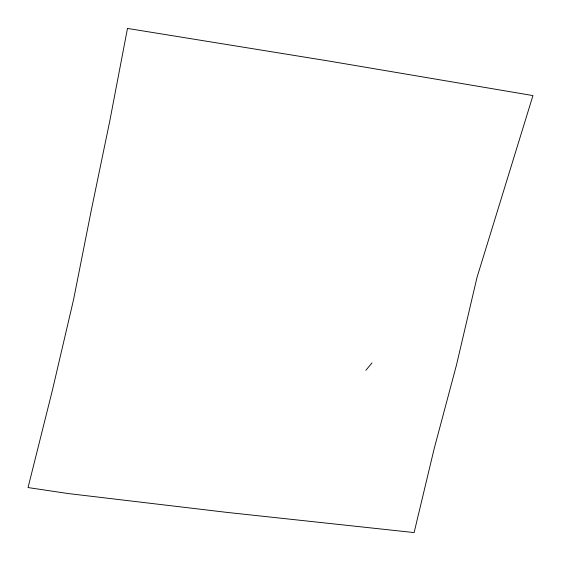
<?xml version="1.0" encoding="UTF-8"?>
<svg xmlns="http://www.w3.org/2000/svg" width="561" height="561" viewBox="0 0 561 561"><rect width="100%" height="100%" fill="white"/><g stroke="black" fill="none" stroke-linecap="round" stroke-linejoin="round"><path stroke-width="0.84" d="M365.856 370.295L372.027 362.904M127.48 28.422L109.746 121.204L91.092 211.224L73.61 299.406L52.341 390.491L28.05 487.565L68.351 493.568L227.366 512.438L414.116 532.578L434.207 448.541L456.514 364.874L477.004 277.422L532.95 95.58L328.29 60.946L127.48 28.422"/></g></svg>
